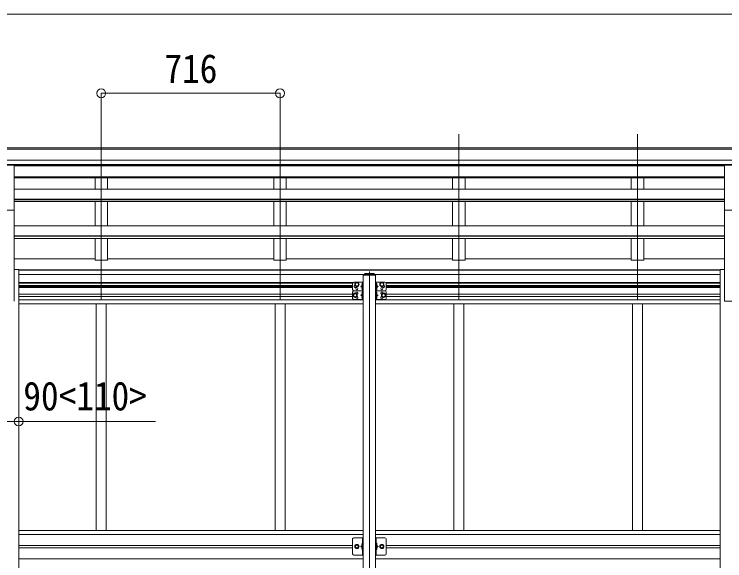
# Model space of a CAD drawing. Units: millimetres at full size, sheet at 1:35; details may follow other scales. Extents: x -9783 to 9892, y -6828 to 6752.
# Drawn here: x -2431 to 416, y 464 to 2651 of the extents above; entities that cross this region are included whole.
import ezdxf
from ezdxf.enums import TextEntityAlignment as Align

# ---------------------------------------------------------------- set-up
doc = ezdxf.new("R2010")
doc.units = ezdxf.units.MM
doc.header["$LTSCALE"] = 35
doc.header["$PDMODE"] = 32
doc.header["$PDSIZE"] = 35
for name, color, linetype, lineweight in [('0-1_本体', 4, 'Continuous', 9), ('0-2_部品', 7, 'Continuous', 9), ('0-8_PARTS2', 2, 'Continuous', 9), ('0-A_寸法', 6, 'Continuous', 9), ('1-1_GLASS', 4, 'Continuous', 9), ('1-2_GLASS_SEAL', 7, 'Continuous', 9), ('1-4_DIM2', 7, 'Continuous', 9), ('1-8', 2, 'Continuous', 9)]:
    doc.layers.add(name, color=color, linetype=linetype, lineweight=lineweight)
doc.styles.add('ＭＳ ゴシック', font='')
doc.styles.get('ＭＳ ゴシック').set_extended_font_data('MS Gothic')

msp = doc.modelspace()

# ---------------------------------------------------------------- linework, layer by layer
at = {"layer": '0-1_本体'}
for p, q in [((-3507.29, 2116.06), (1481.71, 2116.06)), ((-3507.29, 2110.71), (1481.71, 2110.71)), ((-3507.29, 2067.18), (1491.72, 2067.18)), ((-3507.29, 2049.51), (1491.72, 2049.51)), ((-2430.28, 2047.14), (414.72, 2047.14)), ((-2430.28, 2043.99), (414.72, 2043.99)), ((-2106.78, 2043.99), (-2106.78, 2047.14)), ((-2056.78, 2043.99), (-2056.78, 2047.14)), ((-1390.78, 2043.99), (-1390.78, 2047.14)), ((-1340.78, 2043.99), (-1340.78, 2047.14)), ((-674.78, 2043.99), (-674.78, 2047.14)), ((-624.78, 2043.99), (-624.78, 2047.14)), ((41.22, 2043.99), (41.22, 2047.14)), ((91.22, 2043.99), (91.22, 2047.14)), ((-2430.28, 2000.51), (414.72, 2000.51)), ((-2430.28, 1996.43), (414.72, 1996.43)), ((-2106.78, 1951.28), (-2106.78, 1996.43)), ((-2056.78, 1951.28), (-2056.78, 1996.43)), ((-1390.78, 1951.28), (-1390.78, 1996.43)), ((-1340.78, 1951.28), (-1340.78, 1996.43)), ((-674.78, 1951.28), (-674.78, 1996.43)), ((-624.78, 1951.28), (-624.78, 1996.43)), ((41.22, 1951.28), (41.22, 1996.43)), ((91.22, 1951.28), (91.22, 1996.43)), ((-2430.28, 1951.28), (414.72, 1951.28)), ((-2430.28, 1503.08), (-2430.28, 1915.72)), ((-2430.28, 1910.54), (414.72, 1910.54)), ((-2430.28, 1909.05), (414.72, 1909.05)), ((414.72, 1503.08), (414.72, 1915.72)), ((-2430.28, 1902.26), (414.72, 1902.26)), ((-2106.78, 1803.97), (-2106.78, 1902.26)), ((-2056.78, 1803.97), (-2056.78, 1902.26)), ((-1390.78, 1803.97), (-1390.78, 1902.26)), ((-1340.78, 1803.97), (-1340.78, 1902.26)), ((-674.78, 1803.97), (-674.78, 1902.26)), ((-624.78, 1803.97), (-624.78, 1902.26)), ((41.22, 1803.97), (41.22, 1902.26)), ((91.22, 1803.97), (91.22, 1902.26)), ((-2430.39, 1803.97), (414.72, 1803.97)), ((-2430.45, 1764.76), (414.72, 1764.76)), ((-2430.38, 1753.62), (414.72, 1753.62)), ((-2430.36, 1763.28), (414.72, 1763.28)), ((-2106.78, 1753.62), (-2106.78, 1667.55)), ((-2056.78, 1753.62), (-2056.78, 1667.55)), ((-1390.78, 1753.62), (-1390.78, 1667.55)), ((-1340.78, 1753.62), (-1340.78, 1667.55)), ((-674.78, 1753.62), (-674.78, 1667.55)), ((-624.78, 1753.62), (-624.78, 1667.55)), ((41.22, 1753.62), (41.22, 1667.55)), ((91.22, 1753.62), (91.22, 1667.55)), ((-2430.52, 1672.35), (-2106.78, 1672.35)), ((-2106.78, 1667.55), (-2056.78, 1667.55)), ((-1390.78, 1672.35), (-2056.78, 1672.35)), ((-1390.78, 1667.55), (-1340.78, 1667.55)), ((-674.78, 1672.35), (-1340.78, 1672.35)), ((-674.78, 1667.55), (-624.78, 1667.55)), ((41.22, 1672.35), (-624.78, 1672.35)), ((41.22, 1667.55), (91.22, 1667.55)), ((414.72, 1672.35), (91.22, 1672.35)), ((-2430.28, 1629.46), (-2412.58, 1629.46)), ((-2412.58, 1629.46), (-2412.58, -1546.92)), ((-2412.58, 1628.04), (396.89, 1628.04)), ((-2412.58, 1626.66), (397.02, 1626.66)), ((397.02, 1629.46), (414.72, 1629.46)), ((397.02, 1629.46), (397.02, -1546.92)), ((-2412.58, 1609.48), (397.02, 1609.48)), ((414.72, 1503.08), (469.72, 1503.08))]:
    msp.add_line(p, q, dxfattribs=at)
at = {"layer": '0-2_部品'}
for p, q in [((-2485.28, 2047.79), (-2430.28, 2047.79)), ((-2430.28, 1866.86), (-2430.28, 2047.79)), ((414.72, 2047.79), (469.72, 2047.79)), ((414.72, 1866.86), (414.72, 2047.79)), ((-2485.28, 1866.86), (-2430.28, 1866.86)), ((414.72, 1866.86), (469.72, 1866.86))]:
    msp.add_line(p, q, dxfattribs=at)
at = {"layer": '0-8_PARTS2'}
for p, q in [((-2081.78, 1509.28), (-2081.78, 2171.81)), ((-1365.78, 1509.28), (-1365.78, 2171.81)), ((-649.78, 1509.28), (-649.78, 2171.81)), ((66.22, 1509.28), (66.22, 2171.81))]:
    msp.add_line(p, q, dxfattribs=at)
at = {"layer": '0-A_寸法'}
for p, q in [((-3513.78, 2651.44), (1498.22, 2651.44)), ((-2081.78, 2334.82), (-1365.78, 2334.82)), ((-2081.78, 2334.82), (-2081.78, 2133.28)), ((-1365.78, 2334.82), (-1365.78, 2133.28))]:
    msp.add_line(p, q, dxfattribs=at)
msp.add_lwpolyline([(-2502.78, 1021.44), (-2412.78, 1021.44), (-1864.25, 1021.44)], dxfattribs=at)
for p in [(-2081.78, 2334.82), (-1365.78, 2334.82), (-2412.78, 1021.44)]:
    msp.add_point(p, dxfattribs=at)
at = {"layer": '1-1_GLASS'}
for p, q in [((-1032.79, 1606.43), (-1032.79, -1246.92)), ((-982.79, 1606.43), (-982.79, -1246.92)), ((-2412.59, 1577.97), (-1072.79, 1577.97)), ((-2412.59, 1574.47), (-1074.79, 1574.47)), ((-942.79, 1577.97), (397.01, 1577.97)), ((-940.79, 1574.47), (397.01, 1574.47)), ((-2412.59, 1565.47), (-1074.79, 1565.47)), ((-2412.59, 1561.97), (-1074.79, 1561.97)), ((-1074.79, 1556.97), (-2412.59, 1556.97)), ((-940.79, 1565.47), (397.01, 1565.47)), ((-940.79, 1561.97), (397.01, 1561.97)), ((397.01, 1556.97), (-940.79, 1556.97)), ((-2412.59, 1530.97), (-1074.79, 1530.97)), ((-2412.59, 1521.97), (-1074.79, 1521.97)), ((-940.79, 1530.97), (397.01, 1530.97)), ((-940.79, 1521.97), (397.01, 1521.97)), ((-2412.59, 1508.47), (-1032.79, 1508.47)), ((-2412.59, 1492.47), (-1032.79, 1492.47)), ((-2101.79, 1492.97), (-2101.79, 584.97)), ((-2061.79, 1492.97), (-2061.79, 584.97)), ((-1385.79, 1492.47), (-1385.79, 584.97)), ((-1345.79, 1492.47), (-1345.79, 584.97)), ((-982.79, 1508.47), (397.01, 1508.47)), ((-982.79, 1492.47), (397.01, 1492.47)), ((-669.79, 1492.47), (-669.79, 584.97)), ((-629.79, 1492.47), (-629.79, 584.97)), ((46.21, 1492.97), (46.21, 584.97)), ((86.21, 1492.97), (86.21, 584.97)), ((414.71, 1503.08), (469.71, 1503.08))]:
    msp.add_line(p, q, dxfattribs=at)
at = {"layer": '1-2_GLASS_SEAL'}
for p, q in [((-1033.29, 1607.93), (-1033.29, 1606.43)), ((-982.29, 1606.43), (-1033.29, 1606.43)), ((-983.79, 1609.43), (-1031.79, 1609.43)), ((-1027.79, 1613.24), (-987.79, 1613.24)), ((-982.29, 1607.93), (-982.29, 1606.43)), ((-1074.79, 1573.97), (-1074.79, 1548.97)), ((-1069.79, 1578.97), (-1032.79, 1578.97)), ((-1035.79, 1574.47), (-1036.59, 1574.33)), ((-1035.79, 1566.47), (-1036.59, 1566.61)), ((-1035.79, 1566.47), (-1035.29, 1566.56)), ((-1035.29, 1578.97), (-1035.29, 1543.97)), ((-1032.79, 1578.97), (-1032.79, 1543.97)), ((-982.79, 1578.97), (-982.79, 1543.97)), ((-945.79, 1578.97), (-982.79, 1578.97)), ((-980.29, 1578.97), (-980.29, 1543.97)), ((-979.79, 1566.47), (-980.29, 1566.56)), ((-979.79, 1574.47), (-978.98, 1574.33)), ((-979.79, 1566.47), (-978.98, 1566.61)), ((-940.79, 1573.97), (-940.79, 1548.97)), ((-1074.79, 1538.97), (-1074.79, 1513.97)), ((-1069.79, 1543.97), (-1032.79, 1543.97)), ((-1035.29, 1561.47), (-1042.29, 1561.47)), ((-1035.79, 1556.47), (-1036.59, 1556.33)), ((-1035.79, 1548.47), (-1036.59, 1548.61)), ((-1035.79, 1539.47), (-1036.59, 1539.33)), ((-1035.79, 1548.47), (-1035.29, 1548.56)), ((-1035.29, 1543.97), (-1035.29, 1508.97)), ((-945.79, 1543.97), (-982.79, 1543.97)), ((-980.29, 1561.47), (-973.29, 1561.47)), ((-979.79, 1548.47), (-980.29, 1548.56)), ((-980.29, 1543.97), (-980.29, 1508.97)), ((-979.79, 1556.47), (-978.98, 1556.33)), ((-979.79, 1548.47), (-978.98, 1548.61)), ((-979.79, 1539.47), (-978.98, 1539.33)), ((-940.79, 1538.97), (-940.79, 1513.97)), ((-1069.79, 1508.97), (-1032.79, 1508.97)), ((-1035.29, 1526.47), (-1042.29, 1526.47)), ((-1035.79, 1531.47), (-1036.59, 1531.61)), ((-1035.79, 1521.47), (-1036.59, 1521.33)), ((-1035.79, 1513.47), (-1036.59, 1513.61)), ((-1035.79, 1531.47), (-1035.29, 1531.56)), ((-1035.79, 1513.47), (-1035.29, 1513.56)), ((-945.79, 1508.97), (-982.79, 1508.97)), ((-979.79, 1531.47), (-980.29, 1531.56)), ((-980.29, 1526.47), (-973.29, 1526.47)), ((-979.79, 1513.47), (-980.29, 1513.56)), ((-979.79, 1531.47), (-978.98, 1531.61)), ((-979.79, 1521.47), (-978.98, 1521.33)), ((-979.79, 1513.47), (-978.98, 1513.61))]:
    msp.add_line(p, q, dxfattribs=at)
for points in [[(-1057.79, 1562.46), (-1051.29, 1566.21), (-1051.29, 1573.72), (-1057.79, 1577.47), (-1064.29, 1573.72), (-1064.29, 1566.21)], [(-957.79, 1562.46), (-964.29, 1566.21), (-964.29, 1573.72), (-957.79, 1577.47), (-951.29, 1573.72), (-951.29, 1566.21)], [(-1064.79, 1518.96), (-1058.29, 1522.71), (-1058.29, 1530.22), (-1064.79, 1533.97), (-1071.29, 1530.22), (-1071.29, 1522.71)], [(-950.79, 1518.96), (-957.29, 1522.71), (-957.29, 1530.22), (-950.79, 1533.97), (-944.29, 1530.22), (-944.29, 1522.71)]]:
    msp.add_lwpolyline(points, close=True, dxfattribs=at)
for points in [[(-1035.29, 1566.47), (-1042.29, 1561.47), (-1035.29, 1556.47)], [(-1034.9, 1570.47), (-1035.53, 1571.65), (-1037.76, 1572.77)], [(-1034.9, 1570.47), (-1035.53, 1569.28), (-1037.76, 1568.17)], [(-1035.79, 1566.47), (-1035.79, 1574.47), (-1035.29, 1574.38), (-1035.29, 1566.56)], [(-980.67, 1570.47), (-980.04, 1571.65), (-977.81, 1572.77)], [(-980.67, 1570.47), (-980.04, 1569.28), (-977.81, 1568.17)], [(-979.79, 1566.47), (-979.79, 1574.47), (-980.29, 1574.38), (-980.29, 1566.56)], [(-980.29, 1566.47), (-973.29, 1561.47), (-980.29, 1556.47)], [(-1069.79, 1543.97), (-1032.79, 1543.97), (-1032.79, 1508.97)], [(-1034.9, 1552.47), (-1035.53, 1553.65), (-1037.76, 1554.77)], [(-1034.9, 1552.47), (-1035.53, 1551.28), (-1037.76, 1550.17)], [(-1034.9, 1535.47), (-1035.53, 1536.65), (-1037.76, 1537.77)], [(-1035.79, 1548.47), (-1035.79, 1556.47), (-1035.29, 1556.38), (-1035.29, 1548.56)], [(-1035.79, 1531.47), (-1035.79, 1539.47), (-1035.29, 1539.38), (-1035.29, 1531.56)], [(-945.79, 1543.97), (-982.79, 1543.97), (-982.79, 1508.97)], [(-980.67, 1552.47), (-980.04, 1553.65), (-977.81, 1554.77)], [(-980.67, 1552.47), (-980.04, 1551.28), (-977.81, 1550.17)], [(-980.67, 1535.47), (-980.04, 1536.65), (-977.81, 1537.77)], [(-979.79, 1548.47), (-979.79, 1556.47), (-980.29, 1556.38), (-980.29, 1548.56)], [(-979.79, 1531.47), (-979.79, 1539.47), (-980.29, 1539.38), (-980.29, 1531.56)], [(-1035.29, 1531.47), (-1042.29, 1526.47), (-1035.29, 1521.47)], [(-1034.9, 1535.47), (-1035.53, 1534.28), (-1037.76, 1533.17)], [(-1034.9, 1517.47), (-1035.53, 1518.65), (-1037.76, 1519.77)], [(-1034.9, 1517.47), (-1035.53, 1516.28), (-1037.76, 1515.17)], [(-1035.79, 1513.47), (-1035.79, 1521.47), (-1035.29, 1521.38), (-1035.29, 1513.56)], [(-980.67, 1535.47), (-980.04, 1534.28), (-977.81, 1533.17)], [(-980.67, 1517.47), (-980.04, 1518.65), (-977.81, 1519.77)], [(-980.67, 1517.47), (-980.04, 1516.28), (-977.81, 1515.17)], [(-980.29, 1531.47), (-973.29, 1526.47), (-980.29, 1521.47)], [(-979.79, 1513.47), (-979.79, 1521.47), (-980.29, 1521.38), (-980.29, 1513.56)]]:
    msp.add_lwpolyline(points, dxfattribs=at)
for centre, radius in [((-1057.79, 1569.97), 8.5), ((-1057.79, 1569.97), 7.5), ((-1057.79, 1569.97), 6.5), ((-957.79, 1569.97), 8.5), ((-957.79, 1569.97), 7.5), ((-957.79, 1569.97), 6.5), ((-1057.79, 1552.97), 4.25), ((-957.79, 1552.97), 4.25), ((-1064.79, 1526.47), 8.5), ((-1064.79, 1526.47), 7.5), ((-1064.79, 1526.47), 6.5), ((-950.79, 1526.47), 8.5), ((-950.79, 1526.47), 7.5), ((-950.79, 1526.47), 6.5)]:
    msp.add_circle(centre, radius, dxfattribs=at)
for centre, radius, start, end in [((-1031.79, 1607.93), 1.5, 90, 180), ((-983.79, 1607.93), 1.5, 0, 90), ((-1069.79, 1573.97), 5, 90, 180), ((-1064.79, 1561.47), 4.25, 94.76077, 6.29431), ((-1031.69, 1570.47), 6.5, 147.94412, 212.05588), ((-1036.43, 1573.44), 0.9, 100, 147.94412), ((-1036.43, 1567.49), 0.9, 212.05588, 260), ((-979.14, 1573.44), 0.9, 32.05588, 80), ((-979.14, 1567.49), 0.9, 280, 327.94412), ((-983.89, 1570.47), 6.5, 327.94412, 32.05588), ((-950.79, 1561.47), 4.25, 173.70569, 85.23923), ((-945.79, 1573.97), 5, 0, 90), ((-1069.79, 1548.97), 5, 180, 270), ((-1069.79, 1538.97), 5, 90, 180), ((-1057.79, 1534.97), 4.25, 274.76077, 186.29431), ((-1031.69, 1552.47), 6.5, 147.94412, 212.05588), ((-1031.69, 1535.47), 6.5, 147.94412, 212.05588), ((-1036.43, 1555.44), 0.9, 100, 147.94412), ((-1036.43, 1549.49), 0.9, 212.05588, 260), ((-1036.43, 1538.44), 0.9, 100, 147.94412), ((-979.14, 1555.44), 0.9, 32.05588, 80), ((-979.14, 1549.49), 0.9, 280, 327.94412), ((-979.14, 1538.44), 0.9, 32.05588, 80), ((-983.89, 1552.47), 6.5, 327.94412, 32.05588), ((-983.89, 1535.47), 6.5, 327.94412, 32.05588), ((-957.79, 1534.97), 4.25, 353.70569, 265.23923), ((-945.79, 1548.97), 5, 270, 0), ((-945.79, 1538.97), 5, 0, 90), ((-1069.79, 1513.97), 5, 180, 270), ((-1057.79, 1517.97), 4.25, 173.70569, 85.23923), ((-1031.69, 1517.47), 6.5, 147.94412, 212.05588), ((-1036.43, 1532.49), 0.9, 212.05588, 260), ((-1036.43, 1520.44), 0.9, 100, 147.94412), ((-1036.43, 1514.49), 0.9, 212.05588, 260), ((-979.14, 1532.49), 0.9, 280, 327.94412), ((-979.14, 1520.44), 0.9, 32.05588, 80), ((-979.14, 1514.49), 0.9, 280, 327.94412), ((-983.89, 1517.47), 6.5, 327.94412, 32.05588), ((-957.79, 1517.97), 4.25, 94.76077, 6.29431), ((-945.79, 1513.97), 5, 270, 0)]:
    msp.add_arc(centre, radius, start, end, dxfattribs=at)
at = {"layer": '1-4_DIM2', "color": 4}
for p, q in [((-2412.59, 584.97), (-1032.79, 584.97)), ((-2412.59, 569.47), (-1032.79, 569.47)), ((-982.79, 584.97), (397.01, 584.97)), ((-982.79, 569.47), (397.01, 569.47)), ((-2412.59, 524.97), (-1074.79, 524.97)), ((-1074.79, 515.97), (-2412.59, 515.97)), ((-940.79, 524.97), (397.01, 524.97)), ((397.01, 515.97), (-940.79, 515.97)), ((-2412.59, 471.47), (-1032.79, 471.47)), ((-982.79, 471.47), (397.01, 471.47))]:
    msp.add_line(p, q, dxfattribs=at)
at = {"layer": '1-4_DIM2'}
for p, q in [((-1074.79, 490.97), (-1074.79, 550.97)), ((-1069.79, 555.97), (-1032.79, 555.97)), ((-1035.29, 555.97), (-1035.29, 485.97)), ((-945.79, 555.97), (-982.79, 555.97)), ((-980.29, 555.97), (-980.29, 485.97)), ((-940.79, 490.97), (-940.79, 550.97)), ((-1035.29, 525.97), (-1042.29, 520.97)), ((-1035.29, 520.97), (-1042.29, 520.97)), ((-1035.29, 515.97), (-1042.29, 520.97)), ((-1035.79, 533.97), (-1036.59, 533.83)), ((-1035.79, 525.97), (-1036.59, 526.11)), ((-1035.79, 515.97), (-1036.59, 515.83)), ((-1035.79, 525.97), (-1035.29, 526.06)), ((-979.79, 525.97), (-980.29, 526.06)), ((-980.29, 525.97), (-973.29, 520.97)), ((-980.29, 520.97), (-973.29, 520.97)), ((-980.29, 515.97), (-973.29, 520.97)), ((-979.79, 533.97), (-978.98, 533.83)), ((-979.79, 525.97), (-978.98, 526.11)), ((-979.79, 515.97), (-978.98, 515.83)), ((-1035.79, 507.97), (-1036.59, 508.11)), ((-1035.79, 507.97), (-1035.29, 508.06)), ((-979.79, 507.97), (-980.29, 508.06)), ((-979.79, 507.97), (-978.98, 508.11))]:
    msp.add_line(p, q, dxfattribs=at)
for points in [[(-1069.79, 485.97), (-1032.79, 485.97), (-1032.79, 555.97)], [(-945.79, 485.97), (-982.79, 485.97), (-982.79, 555.97)], [(-1034.9, 529.97), (-1035.53, 531.15), (-1037.76, 532.27)], [(-1034.9, 529.97), (-1035.53, 528.78), (-1037.76, 527.67)], [(-1034.9, 511.97), (-1035.53, 513.15), (-1037.76, 514.27)], [(-1035.79, 525.97), (-1035.79, 533.97), (-1035.29, 533.88), (-1035.29, 526.06)], [(-1035.79, 507.97), (-1035.79, 515.97), (-1035.29, 515.88), (-1035.29, 508.06)], [(-980.67, 529.97), (-980.04, 531.15), (-977.81, 532.27)], [(-980.67, 529.97), (-980.04, 528.78), (-977.81, 527.67)], [(-980.67, 511.97), (-980.04, 513.15), (-977.81, 514.27)], [(-979.79, 525.97), (-979.79, 533.97), (-980.29, 533.88), (-980.29, 526.06)], [(-979.79, 507.97), (-979.79, 515.97), (-980.29, 515.88), (-980.29, 508.06)], [(-1034.9, 511.97), (-1035.53, 510.78), (-1037.76, 509.67)], [(-980.67, 511.97), (-980.04, 510.78), (-977.81, 509.67)]]:
    msp.add_lwpolyline(points, dxfattribs=at)
for points in [[(-1050.28, 520.97), (-1054.03, 514.47), (-1061.54, 514.47), (-1065.29, 520.97), (-1061.54, 527.47), (-1054.03, 527.47)], [(-965.29, 520.97), (-961.54, 514.47), (-954.03, 514.47), (-950.28, 520.97), (-954.03, 527.47), (-961.54, 527.47)]]:
    msp.add_lwpolyline(points, close=True, dxfattribs=at)
for centre, radius in [((-1057.79, 520.97), 8.5), ((-1057.79, 520.97), 7.5), ((-1057.79, 520.97), 6.5), ((-1057.79, 520.97), 5.5), ((-957.79, 520.97), 8.5), ((-957.79, 520.97), 7.5), ((-957.79, 520.97), 6.5), ((-957.79, 520.97), 5.5)]:
    msp.add_circle(centre, radius, dxfattribs=at)
for centre, radius, start, end in [((-1069.79, 550.97), 5, 90, 180), ((-945.79, 550.97), 5, 0, 90), ((-1031.69, 529.97), 6.5, 147.94412, 212.05588), ((-1031.69, 511.97), 6.5, 147.94412, 212.05588), ((-1036.43, 532.94), 0.9, 100, 147.94412), ((-1036.43, 526.99), 0.9, 212.05588, 260), ((-1036.43, 514.94), 0.9, 100, 147.94412), ((-979.14, 532.94), 0.9, 32.05588, 80), ((-979.14, 526.99), 0.9, 280, 327.94412), ((-979.14, 514.94), 0.9, 32.05588, 80), ((-983.89, 529.97), 6.5, 327.94412, 32.05588), ((-983.89, 511.97), 6.5, 327.94412, 32.05588), ((-1069.79, 490.97), 5, 180, 270), ((-1036.43, 508.99), 0.9, 212.05588, 260), ((-979.14, 508.99), 0.9, 280, 327.94412), ((-945.79, 490.97), 5, 270, 0)]:
    msp.add_arc(centre, radius, start, end, dxfattribs=at)
at = {"layer": '1-8'}
msp.add_line((-1007.79, 1622.21), (-1007.79, -1514.53), dxfattribs=at)

# ---------------------------------------------------------------- texts
at = {"layer": '0-A_寸法', "color": 7, "style": 'ＭＳ ゴシック', "width": 0.9}
for s, p in [('716', (-1828.78, 2341.82)), ('90<110>', (-2394.16, 1030.94))]:
    msp.add_text(s, height=115.5, dxfattribs=at).set_placement(p, align=Align.BOTTOM_LEFT)

doc.saveas('drawing.dxf')
